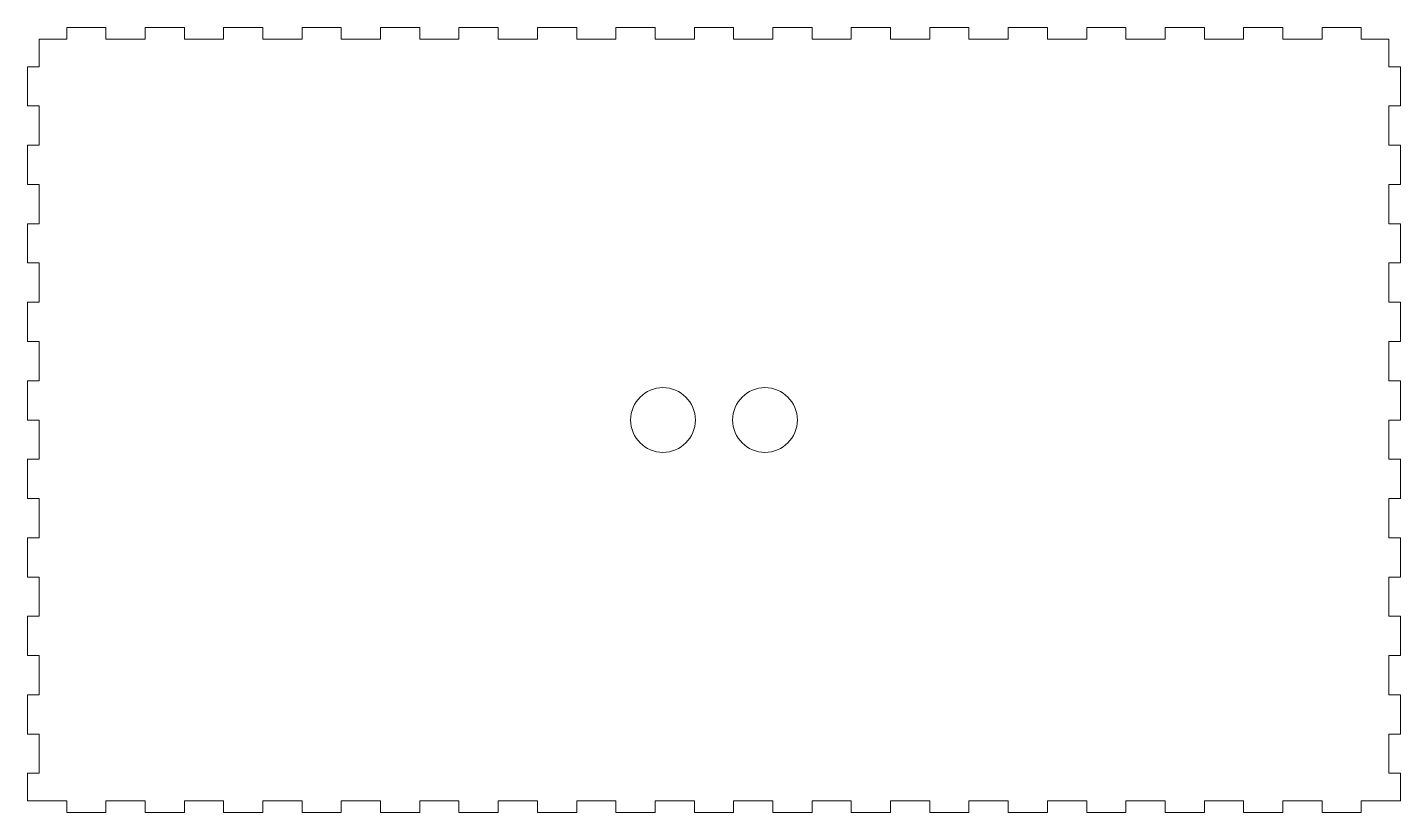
# Model space of a CAD drawing. Header units: millimetres. Extents: x -175 to 175, y -100 to 100.
import ezdxf

# ---------------------------------------------------------------- set-up
doc = ezdxf.new("R2010")
doc.units = ezdxf.units.MM

msp = doc.modelspace()

# ---------------------------------------------------------------- linework, layer by layer
at = {"color": 7, "linetype": 'Continuous', "lineweight": 15}
for p, q in [((-165, 100), (-155, 100)), ((-165, 97), (-165, 100)), ((-155, 100), (-155, 97)), ((-145, 100), (-135, 100)), ((-145, 97), (-145, 100)), ((-135, 100), (-135, 97)), ((-125, 100), (-115, 100)), ((-125, 97), (-125, 100)), ((-115, 100), (-115, 97)), ((-105, 100), (-95, 100)), ((-105, 97), (-105, 100)), ((-95, 100), (-95, 97)), ((-85, 100), (-75, 100)), ((-85, 97), (-85, 100)), ((-75, 100), (-75, 97)), ((-65, 100), (-55, 100)), ((-65, 97), (-65, 100)), ((-55, 100), (-55, 97)), ((-45, 100), (-35, 100)), ((-45, 97), (-45, 100)), ((-35, 100), (-35, 97)), ((-25, 100), (-15, 100)), ((-25, 97), (-25, 100)), ((-15, 100), (-15, 97)), ((-5, 100), (5, 100)), ((-5, 97), (-5, 100)), ((5, 100), (5, 97)), ((15, 100), (25, 100)), ((15, 97), (15, 100)), ((25, 100), (25, 97)), ((35, 100), (45, 100)), ((35, 97), (35, 100)), ((45, 100), (45, 97)), ((55, 100), (65, 100)), ((55, 97), (55, 100)), ((65, 100), (65, 97)), ((75, 100), (85, 100)), ((75, 97), (75, 100)), ((85, 100), (85, 97)), ((95, 100), (105, 100)), ((95, 97), (95, 100)), ((105, 100), (105, 97)), ((115, 100), (125, 100)), ((115, 97), (115, 100)), ((125, 100), (125, 97)), ((135, 100), (145, 100)), ((135, 97), (135, 100)), ((145, 100), (145, 97)), ((155, 100), (165, 100)), ((155, 97), (155, 100)), ((165, 100), (165, 97)), ((-172, 97), (-165, 97)), ((-172, 97), (-172, 90)), ((-155, 97), (-145, 97)), ((-135, 97), (-125, 97)), ((-115, 97), (-105, 97)), ((-95, 97), (-85, 97)), ((-75, 97), (-65, 97)), ((-55, 97), (-45, 97)), ((-35, 97), (-25, 97)), ((-15, 97), (-5, 97)), ((5, 97), (15, 97)), ((25, 97), (35, 97)), ((45, 97), (55, 97)), ((65, 97), (75, 97)), ((85, 97), (95, 97)), ((105, 97), (115, 97)), ((125, 97), (135, 97)), ((145, 97), (155, 97)), ((165, 97), (172, 97)), ((172, 97), (172, 90)), ((-172, 90), (-175, 90)), ((-175, 90), (-175, 80)), ((172, 90), (175, 90)), ((175, 90), (175, 80)), ((-175, 80), (-172, 80)), ((-172, 80), (-172, 70)), ((172, 80), (172, 70)), ((175, 80), (172, 80)), ((-172, 70), (-175, 70)), ((-175, 70), (-175, 60)), ((172, 70), (175, 70)), ((175, 70), (175, 60)), ((-175, 60), (-172, 60)), ((-172, 60), (-172, 50)), ((172, 60), (172, 50)), ((175, 60), (172, 60)), ((-172, 50), (-175, 50)), ((-175, 50), (-175, 40)), ((172, 50), (175, 50)), ((175, 50), (175, 40)), ((-175, 40), (-172, 40)), ((-172, 40), (-172, 30)), ((172, 40), (172, 30)), ((175, 40), (172, 40)), ((-172, 30), (-175, 30)), ((-175, 30), (-175, 20)), ((172, 30), (175, 30)), ((175, 30), (175, 20)), ((-175, 20), (-172, 20)), ((-172, 20), (-172, 10)), ((172, 20), (172, 10)), ((175, 20), (172, 20)), ((-172, 10), (-175, 10)), ((-175, 10), (-175, 0)), ((172, 10), (175, 10)), ((175, 10), (175, 0)), ((-175, 0), (-172, 0)), ((-172, 0), (-172, -10)), ((172, 0), (172, -10)), ((175, 0), (172, 0)), ((-172, -10), (-175, -10)), ((-175, -10), (-175, -20)), ((172, -10), (175, -10)), ((175, -10), (175, -20)), ((-175, -20), (-172, -20)), ((-172, -20), (-172, -30)), ((172, -20), (172, -30)), ((175, -20), (172, -20)), ((-172, -30), (-175, -30)), ((-175, -30), (-175, -40)), ((172, -30), (175, -30)), ((175, -30), (175, -40)), ((-175, -40), (-172, -40)), ((-172, -40), (-172, -50)), ((172, -40), (172, -50)), ((175, -40), (172, -40)), ((-172, -50), (-175, -50)), ((-175, -50), (-175, -60)), ((172, -50), (175, -50)), ((175, -50), (175, -60)), ((-175, -60), (-172, -60)), ((-172, -60), (-172, -70)), ((172, -60), (172, -70)), ((175, -60), (172, -60)), ((-172, -70), (-175, -70)), ((-175, -70), (-175, -80)), ((172, -70), (175, -70)), ((175, -70), (175, -80)), ((-175, -80), (-172, -80)), ((-172, -80), (-172, -90)), ((172, -80), (172, -90)), ((175, -80), (172, -80)), ((-172, -90), (-175, -90)), ((-175, -90), (-175, -97)), ((172, -90), (175, -90)), ((175, -90), (175, -97)), ((-175, -97), (-165, -97)), ((-165, -97), (-165, -100)), ((-155, -100), (-155, -97)), ((-155, -97), (-145, -97)), ((-145, -97), (-145, -100)), ((-135, -100), (-135, -97)), ((-135, -97), (-125, -97)), ((-125, -97), (-125, -100)), ((-115, -100), (-115, -97)), ((-115, -97), (-105, -97)), ((-105, -97), (-105, -100)), ((-95, -100), (-95, -97)), ((-95, -97), (-85, -97)), ((-85, -97), (-85, -100)), ((-75, -100), (-75, -97)), ((-75, -97), (-65, -97)), ((-65, -97), (-65, -100)), ((-55, -100), (-55, -97)), ((-55, -97), (-45, -97)), ((-45, -97), (-45, -100)), ((-35, -100), (-35, -97)), ((-35, -97), (-25, -97)), ((-25, -97), (-25, -100)), ((-15, -100), (-15, -97)), ((-15, -97), (-5, -97)), ((-5, -97), (-5, -100)), ((5, -100), (5, -97)), ((5, -97), (15, -97)), ((15, -97), (15, -100)), ((25, -100), (25, -97)), ((25, -97), (35, -97)), ((35, -97), (35, -100)), ((45, -100), (45, -97)), ((45, -97), (55, -97)), ((55, -97), (55, -100)), ((65, -100), (65, -97)), ((65, -97), (75, -97)), ((75, -97), (75, -100)), ((85, -100), (85, -97)), ((85, -97), (95, -97)), ((95, -97), (95, -100)), ((105, -100), (105, -97)), ((105, -97), (115, -97)), ((115, -97), (115, -100)), ((125, -100), (125, -97)), ((125, -97), (135, -97)), ((135, -97), (135, -100)), ((145, -100), (145, -97)), ((145, -97), (155, -97)), ((155, -97), (155, -100)), ((165, -100), (165, -97)), ((165, -97), (175, -97)), ((-165, -100), (-155, -100)), ((-145, -100), (-135, -100)), ((-125, -100), (-115, -100)), ((-105, -100), (-95, -100)), ((-85, -100), (-75, -100)), ((-65, -100), (-55, -100)), ((-45, -100), (-35, -100)), ((-25, -100), (-15, -100)), ((-5, -100), (5, -100)), ((15, -100), (25, -100)), ((35, -100), (45, -100)), ((55, -100), (65, -100)), ((75, -100), (85, -100)), ((95, -100), (105, -100)), ((115, -100), (125, -100)), ((135, -100), (145, -100)), ((155, -100), (165, -100))]:
    msp.add_line(p, q, dxfattribs=at)
for centre in [(-13, 0), (13, 0)]:
    msp.add_circle(centre, 8.25, dxfattribs=at)

doc.saveas('drawing.dxf')
